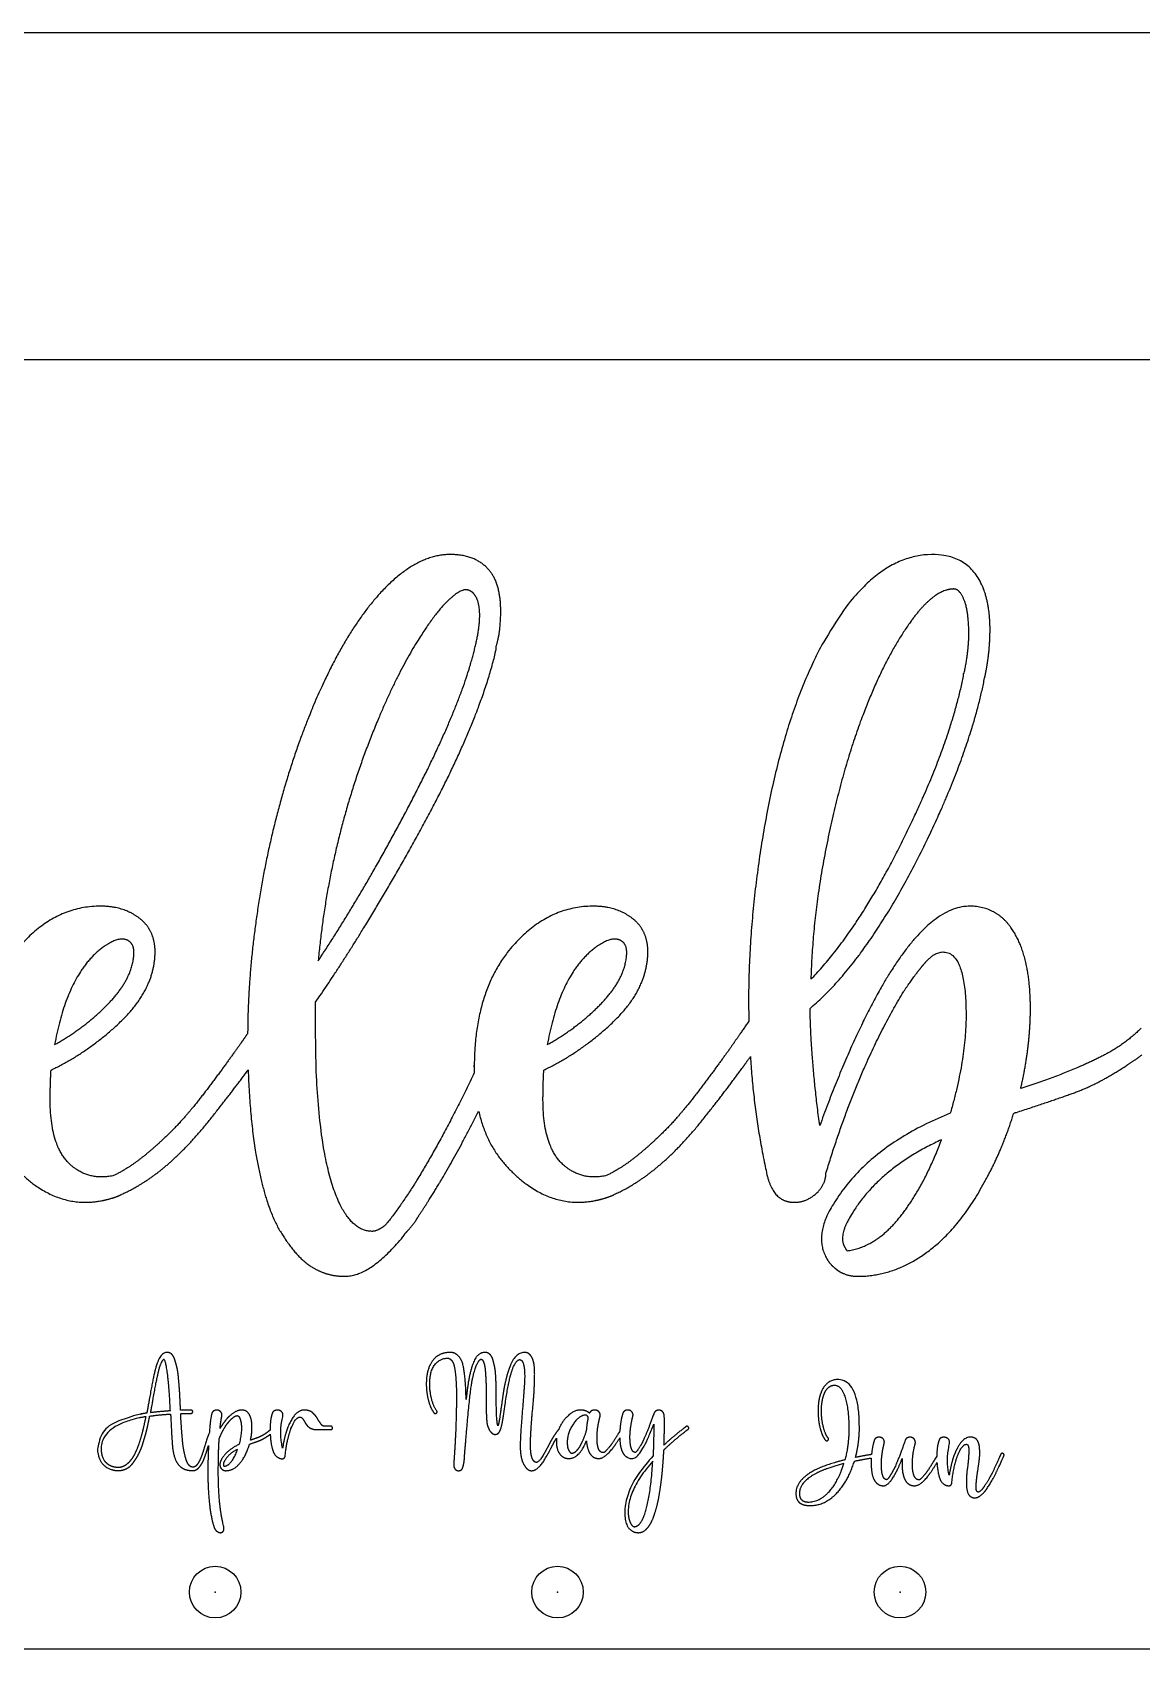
# Model space of a CAD drawing. Header units: millimetres. Extents: x 0 to 490, y 0 to 300.
# Drawn here: x 154.6 to 262, y 140.7 to 300 of the extents above; entities that cross this region are included whole.
import ezdxf

# ---------------------------------------------------------------- set-up
doc = ezdxf.new("R2010")
doc.units = ezdxf.units.MM
for name, color, linetype, true_color in [('CUT', 1, 'Continuous', 0xff0000), ('Default', 18, 'Continuous', 0x000000), ('ENGRAVE', 172, 'Continuous', 0x0000bf)]:
    doc.layers.add(name, color=color, linetype=linetype, true_color=true_color)

msp = doc.modelspace()

# ---------------------------------------------------------------- linework, layer by layer
at = {"layer": 'CUT'}
for p, q in [((437.83, 268.3), (72.68, 268.3)), ((72.68, 143.3), (437.83, 143.3))]:
    msp.add_line(p, q, dxfattribs=at)
for centre in [(172.27, 148.8), (205.46, 148.8), (238.66, 148.8)]:
    msp.add_circle(centre, 2.5, dxfattribs=at)
for p in [(172.27, 148.8), (205.46, 148.8), (238.66, 148.8)]:
    msp.add_point(p, dxfattribs=at)
at = {"layer": 'Default'}
msp.add_lwpolyline([(0, 0), (490, 0), (490, 300), (0, 300)], close=True, dxfattribs=at)
at = {"layer": 'ENGRAVE'}
for points in [[(166.62, 170.91), (166.62, 170.9), (166.61, 170.88)], [(199.79, 165.33), (199.78, 165.32), (199.78, 165.27)], [(210.49, 162.87), (210.48, 162.87), (210.46, 162.84)], [(210.71, 162.62), (210.71, 162.63), (210.74, 162.64)], [(239.17, 163.53), (239.17, 163.51), (239.13, 163.43)], [(246.86, 159.1), (246.85, 159.09), (246.85, 159.07)]]:
    msp.add_lwpolyline(points, dxfattribs=at)
for points, knots in [([(199.35, 247.1), (198.15, 249.41), (195.07, 249.41), (191.57, 249.41), (188.02, 245.39), (184.48, 241.37), (181.49, 234.02), (179.61, 229.41), (178.24, 224.11), (176.87, 218.81), (176.15, 213.3), (175.44, 207.96), (175.42, 202.98)], [28.850876, 28.850876, 28.850876, 29.850876, 29.850876, 30.850876, 30.850876, 31.850876, 31.850876, 32.850876, 32.850876, 33.850876, 33.850876, 34.820089, 34.820089, 34.820089]), ([(246.86, 237.44), (247.29, 239.32), (247.37, 241.37), (247.46, 243.59), (247.03, 245.22), (245.92, 249.41), (241.82, 249.41), (237.54, 249.41), (233.87, 244.88), (227.55, 236.93), (225.07, 220.27), (223.83, 211.91), (224, 204.16)], [-4.210127, -4.210127, -4.210127, -3.210127, -3.210127, -2.210127, -2.210127, -1.210127, -1.210127, -0.210127, -0.210127, 0.789873, 0.789873, 1.291129, 1.291129, 1.291129]), ([(197.81, 242.14), (198.15, 244.62), (197.38, 245.56), (197.04, 245.99), (196.53, 245.99), (195.93, 245.99), (194.69, 244.79), (193.45, 243.59), (191.61, 240.56), (189.78, 237.53), (188.07, 233.43)], [3, 3, 3, 4, 4, 5, 5, 6, 6, 7, 7, 8, 8, 8]), ([(243.87, 246.07), (241.9, 246.07), (239.51, 242.65), (237.12, 239.24), (235.11, 233.98), (233.1, 228.73), (231.65, 221.76), (230.2, 214.8), (230.02, 208.22)], [15, 15, 15, 16, 16, 17, 17, 18, 18, 19, 19, 19]), ([(182.26, 210.01), (187.55, 218.04), (192.25, 227.36), (196.95, 236.67), (197.81, 242.14)], [1, 1, 1, 2, 2, 3, 3, 3]), ([(182, 206), (186.96, 213.17), (192.34, 223), (197.72, 232.83), (199.43, 239.83)], [20.850876, 20.850876, 20.850876, 21.850876, 21.850876, 22.850876, 22.850876, 22.850876]), ([(229.94, 205.4), (235.92, 210.44), (241.65, 222.49), (245.58, 230.86), (246.86, 237.44)], [-6.210127, -6.210127, -6.210127, -5.210127, -5.210127, -4.210127, -4.210127, -4.210127]), ([(230.02, 208.22), (235.07, 213.43), (239.77, 223.43), (243.53, 231.29), (244.81, 237.61)], [19, 19, 19, 20, 20, 21, 21, 21]), ([(244.81, 237.61), (244.81, 237.7), (244.81, 237.78), (244.81, 237.87), (244.85, 237.91), (244.87, 237.93), (244.89, 237.95)], [21, 21, 21, 22, 22, 23, 23, 24, 24, 24]), ([(166.45, 210.87), (166.45, 213.09), (164.74, 214.28), (163.29, 215.31), (161.15, 215.31), (156.54, 215.31), (153.07, 211.12), (149.76, 207.11), (149.62, 200.21)], [45.222685, 45.222685, 45.222685, 46.222685, 46.222685, 47.222685, 47.222685, 48.222685, 48.222685, 49.180142, 49.180142, 49.180142]), ([(214.22, 210.87), (214.22, 213.09), (212.51, 214.28), (211.05, 215.31), (208.92, 215.31), (204.3, 215.31), (200.84, 211.12), (197.38, 206.94), (197.38, 199.59), (197.38, 199.36), (197.39, 199.14)], [12.028212, 12.028212, 12.028212, 13.028212, 13.028212, 14.028212, 14.028212, 15.028212, 15.028212, 16.028212, 16.028212, 16.064884, 16.064884, 16.064884]), ([(250.36, 197.62), (251.3, 201.72), (251.3, 205.4), (251.3, 209.67), (250.02, 212.23), (248.48, 215.31), (245.41, 215.31), (241.56, 215.31), (237.29, 208.22), (234.04, 202.75), (230.88, 194.03)], [-12.210127, -12.210127, -12.210127, -11.210127, -11.210127, -10.210127, -10.210127, -9.210127, -9.210127, -8.210127, -8.210127, -7.210127, -7.210127, -7.210127]), ([(164.4, 210.78), (164.4, 211.81), (163.63, 212.06), (162.86, 212.32), (161.58, 211.46)], [8, 8, 8, 9, 9, 10, 10, 10]), ([(212.17, 210.78), (212.17, 211.81), (211.4, 212.06), (210.63, 212.32), (209.35, 211.46)], [8, 8, 8, 9, 9, 10, 10, 10]), ([(156.36, 199.42), (160.12, 201.21), (163.24, 204.24), (166.36, 207.28), (166.45, 210.78)], [42.222685, 42.222685, 42.222685, 43.222685, 43.222685, 44.222685, 44.222685, 44.222685]), ([(156.71, 201.89), (159.78, 203.6), (162.05, 206), (164.31, 208.39), (164.4, 210.78)], [6, 6, 6, 7, 7, 8, 8, 8]), ([(204.13, 199.42), (207.89, 201.21), (211.01, 204.24), (214.13, 207.28), (214.22, 210.78)], [9.028212, 9.028212, 9.028212, 10.028212, 10.028212, 11.028212, 11.028212, 11.028212]), ([(204.47, 201.89), (207.55, 203.6), (209.82, 206), (212.08, 208.39), (212.17, 210.78)], [6, 6, 6, 7, 7, 8, 8, 8]), ([(239, 207.02), (240.45, 209.16), (241.26, 210.01), (242.07, 210.87), (242.84, 210.87), (245.06, 210.87), (245.06, 204.71), (245.06, 200.53), (243.53, 195.23)], [106.132514, 106.132514, 106.132514, 107.132514, 107.132514, 108.132514, 108.132514, 109.132514, 109.132514, 110.132514, 110.132514, 110.132514]), ([(184.48, 186.17), (182, 191.04), (182, 203.52), (182, 204.8), (182, 206)], [18.850876, 18.850876, 18.850876, 19.850876, 19.850876, 20.850876, 20.850876, 20.850876]), ([(224, 204.16), (223.04, 202.75), (222.38, 201.81), (221.48, 200.53), (219.73, 198.18), (217.98, 195.83), (216.61, 194.33), (215.24, 192.84), (213.45, 191.34), (211.65, 189.84), (210.11, 189.16)], [1.291129, 1.291129, 1.291129, 2.028212, 2.028212, 3.028212, 3.028212, 4.028212, 4.028212, 5.028212, 5.028212, 6.028212, 6.028212, 6.028212]), ([(175.42, 202.98), (174.97, 202.32), (174.61, 201.81), (173.71, 200.53), (171.96, 198.18), (170.21, 195.83), (168.84, 194.33), (167.47, 192.84), (165.68, 191.34), (163.88, 189.84), (162.35, 189.16)], [34.820089, 34.820089, 34.820089, 35.222685, 35.222685, 36.222685, 36.222685, 37.222685, 37.222685, 38.222685, 38.222685, 39.222685, 39.222685, 39.222685]), ([(262.03, 203.48), (260.46, 201.92), (258.44, 200.87), (255.32, 199.24), (250.36, 197.62)], [-13.85851, -13.85851, -13.85851, -13.210127, -13.210127, -12.210127, -12.210127, -12.210127]), ([(210.97, 187.37), (213.11, 188.31), (215.28, 190.14), (217.46, 191.98), (219.69, 194.8), (221.91, 197.62), (223.19, 199.37), (223.63, 199.97), (224.15, 200.72)], [97.402221, 97.402221, 97.402221, 98.402221, 98.402221, 99.402221, 99.402221, 100.402221, 100.402221, 100.745926, 100.745926, 100.745926]), ([(224.15, 200.72), (224.53, 194.85), (225.75, 189.33), (226.35, 186.6), (228.4, 186.6)], [100.745926, 100.745926, 100.745926, 101.132514, 101.132514, 102.132514, 102.132514, 102.132514]), ([(249.94, 195.31), (253.87, 196.6), (255.92, 197.36), (257.97, 198.13), (260.79, 199.97), (261.48, 200.42), (262.1, 200.89)], [119.132514, 119.132514, 119.132514, 120.132514, 120.132514, 121.132514, 121.132514, 121.376379, 121.376379, 121.376379]), ([(162.35, 189.16), (160.12, 188.73), (158.5, 190.02), (156.28, 191.72), (156.28, 196.51), (156.28, 198.05), (156.36, 199.42)], [39.222685, 39.222685, 39.222685, 40.222685, 40.222685, 41.222685, 41.222685, 42.222685, 42.222685, 42.222685]), ([(163.2, 187.37), (165.34, 188.31), (167.52, 190.14), (169.69, 191.98), (171.92, 194.8), (174.14, 197.62), (175.42, 199.37), (175.45, 199.41), (175.47, 199.44)], [81.504434, 81.504434, 81.504434, 82.504434, 82.504434, 83.504434, 83.504434, 84.504434, 84.504434, 84.524221, 84.524221, 84.524221]), ([(175.47, 199.44), (175.63, 194.65), (176.27, 191), (177.13, 186.17), (178.58, 183.78), (180.03, 181.38), (181.53, 180.4), (183.03, 179.42), (184.82, 179.42), (187.38, 179.42), (190.63, 183.44)], [84.524221, 84.524221, 84.524221, 85.279937, 85.279937, 86.279937, 86.279937, 87.279937, 87.279937, 88.279937, 88.279937, 89.279937, 89.279937, 89.279937]), ([(210.11, 189.16), (207.89, 188.73), (206.27, 190.02), (204.05, 191.72), (204.05, 196.51), (204.05, 198.05), (204.13, 199.42)], [6.028212, 6.028212, 6.028212, 7.028212, 7.028212, 8.028212, 8.028212, 9.028212, 9.028212, 9.028212]), ([(149.87, 196.32), (150.52, 192.46), (152.82, 190.02), (156.02, 186.6), (159.7, 186.6), (161.24, 186.6), (162.86, 187.2)], [77.787845, 77.787845, 77.787845, 78.504434, 78.504434, 79.504434, 79.504434, 80.504434, 80.504434, 80.504434]), ([(191.91, 185.14), (192.94, 186.68), (194.13, 188.65), (195.89, 191.62), (197.81, 195.43)], [92.279937, 92.279937, 92.279937, 93.279937, 93.279937, 93.769777, 93.769777, 93.769777]), ([(197.81, 195.43), (198.56, 192.18), (200.59, 190.02), (203.79, 186.6), (207.47, 186.6), (209, 186.6), (210.63, 187.2)], [93.769777, 93.769777, 93.769777, 94.402221, 94.402221, 95.402221, 95.402221, 96.402221, 96.402221, 96.402221]), ([(243.53, 195.23), (235.24, 191.9), (231.9, 185.91), (230.37, 183.18), (231.56, 181.13), (231.9, 180.53), (232.5, 180.1)], [110.132514, 110.132514, 110.132514, 111.132514, 111.132514, 112.132514, 112.132514, 113.132514, 113.132514, 113.132514]), ([(242.67, 192.66), (236.35, 189.76), (233.7, 184.97), (232.67, 183.18), (233.36, 182.15)], [7, 7, 7, 8, 8, 9, 9, 9]), ([(233.53, 181.9), (236.35, 182.24), (238.7, 185.23), (241.05, 188.22), (242.67, 192.66)], [5, 5, 5, 6, 6, 7, 7, 7]), ([(232.59, 180.02), (233.44, 179.42), (234.55, 179.42), (238.14, 179.42), (241.35, 181.81), (244.55, 184.2), (246.94, 188.73)], [114.132514, 114.132514, 114.132514, 115.132514, 115.132514, 116.132514, 116.132514, 117.132514, 117.132514, 117.132514]), ([(188.84, 184.46), (188.07, 183.78), (187.47, 183.78), (185.76, 183.78), (184.48, 186.17)], [16.850876, 16.850876, 16.850876, 17.850876, 17.850876, 18.850876, 18.850876, 18.850876]), ([(168.91, 166.61), (168.86, 167.57), (168.84, 168.05), (168.81, 168.53), (168.74, 169.29), (168.68, 170.05), (168.6, 170.44), (168.51, 170.84), (168.38, 171.26), (168.25, 171.69), (168.05, 171.87), (167.86, 172.04), (167.6, 172.04), (167.02, 172.04), (166.62, 170.91)], [-48.351991, -48.351991, -48.351991, -47.351991, -47.351991, -46.351991, -46.351991, -45.351991, -45.351991, -44.351991, -44.351991, -43.351991, -43.351991, -42.351991, -42.351991, -41.351991, -41.351991, -41.351991]), ([(196.6, 167.48), (196.56, 169.62), (196.32, 170.74), (196.19, 171.34), (195.85, 171.69), (195.52, 172.04), (195.07, 172.04), (193.7, 172.04), (193.1, 170.82), (192.76, 170.12), (192.74, 169.17), (192.72, 168.22), (192.93, 167.41), (193.15, 166.61), (193.49, 166.17), (193.59, 166.05), (193.72, 166.15), (193.85, 166.26), (193.75, 166.38), (193.35, 166.9), (193.16, 167.96), (192.97, 169.02), (193.18, 170.04)], [18.93206, 18.93206, 18.93206, 19.93206, 19.93206, 20.93206, 20.93206, 21.93206, 21.93206, 22.93206, 22.93206, 23.93206, 23.93206, 24.93206, 24.93206, 25.93206, 25.93206, 26.93206, 26.93206, 27.93206, 27.93206, 28.93206, 28.93206, 29.93206, 29.93206, 29.93206]), ([(199.68, 164.93), (199.54, 165.22), (199.52, 167.35), (199.52, 168.12), (199.52, 168.52), (199.51, 168.92), (199.48, 169.58), (199.45, 170.23), (199.38, 170.58), (199.31, 170.93), (199.2, 171.32), (199.08, 171.71), (198.88, 171.87), (198.68, 172.04), (198.43, 172.04), (197.8, 172.04), (197.42, 171.31), (197.05, 170.57), (196.81, 169.14)], [7.93206, 7.93206, 7.93206, 8.93206, 8.93206, 9.93206, 9.93206, 10.93206, 10.93206, 11.93206, 11.93206, 12.93206, 12.93206, 13.93206, 13.93206, 14.93206, 14.93206, 15.93206, 15.93206, 16.93206, 16.93206, 16.93206]), ([(202.8, 171.8), (202.59, 172.04), (202.27, 172.04), (201.44, 172.04), (200.9, 170.84)], [-4.06794, -4.06794, -4.06794, -3.06794, -3.06794, -2.06794, -2.06794, -2.06794]), ([(166.61, 170.88), (166.33, 170.07), (165.91, 167.62), (165.74, 166.66), (165.64, 166.16)], [-38.351991, -38.351991, -38.351991, -37.351991, -37.351991, -36.351991, -36.351991, -36.351991]), ([(166.92, 170.77), (166.65, 169.97), (166.23, 167.56), (166.08, 166.65), (165.99, 166.22)], [7, 7, 7, 8, 8, 9, 9, 9]), ([(167.93, 166.4), (167.84, 168.11), (167.74, 169.16), (167.55, 171.16), (167.31, 171.37)], [10, 10, 10, 11, 11, 12, 12, 12]), ([(193.18, 170.05), (193.38, 170.72), (193.8, 171.1), (194.23, 171.48), (194.78, 171.48), (194.87, 171.48), (194.96, 171.45), (195.04, 171.41), (195.12, 171.34), (195.2, 171.27), (195.26, 171.17), (195.32, 171.07), (195.37, 170.95), (195.42, 170.82), (195.45, 170.67)], [30.93206, 30.93206, 30.93206, 31.93206, 31.93206, 32.93206, 32.93206, 33.93206, 33.93206, 34.93206, 34.93206, 35.93206, 35.93206, 36.93206, 36.93206, 37.93206, 37.93206, 37.93206]), ([(195.45, 170.67), (195.69, 169.51), (195.66, 167.31), (195.63, 165.12), (195.54, 163.5), (195.45, 161.87), (195.41, 161.48)], [37.93206, 37.93206, 37.93206, 38.93206, 38.93206, 39.93206, 39.93206, 40.93206, 40.93206, 40.93206]), ([(196.49, 162.56), (196.56, 163.37), (196.68, 164.8), (196.95, 167.98), (197.17, 169.21), (197.26, 169.69), (197.36, 170.07), (197.47, 170.46), (197.56, 170.7), (197.66, 170.93), (197.76, 171.1), (197.86, 171.26), (197.93, 171.32), (198, 171.38), (198.04, 171.38), (198.1, 171.38), (198.15, 171.33), (198.29, 171.19), (198.38, 170.8), (198.46, 170.42), (198.49, 169.77), (198.53, 169.11), (198.54, 168.67), (198.54, 168.23), (198.54, 167.48), (198.54, 165.85), (198.6, 165.36), (198.66, 164.8), (198.9, 164.44), (199.15, 164.09), (199.4, 164.09), (199.68, 164.09), (199.83, 164.34), (199.99, 164.59), (200.11, 165.25)], [50.93206, 50.93206, 50.93206, 51.93206, 51.93206, 52.93206, 52.93206, 53.93206, 53.93206, 54.93206, 54.93206, 55.93206, 55.93206, 56.93206, 56.93206, 57.93206, 57.93206, 58.93206, 58.93206, 59.93206, 59.93206, 60.93206, 60.93206, 61.93206, 61.93206, 62.93206, 62.93206, 63.93206, 63.93206, 64.93206, 64.93206, 65.93206, 65.93206, 66.93206, 66.93206, 67.93206, 67.93206, 67.93206]), ([(200.9, 170.81), (200.67, 170.3), (200.48, 169.51), (200.29, 168.72), (200.21, 168.19), (200.13, 167.66), (200, 166.73), (199.86, 165.71), (199.79, 165.33)], [-1.06794, -1.06794, -1.06794, -0.06794, -0.06794, 0.93206, 0.93206, 1.93206, 1.93206, 2.93206, 2.93206, 2.93206]), ([(200.11, 165.26), (200.18, 165.63), (200.34, 166.69), (200.73, 169.6), (201.19, 170.67)], [68.93206, 68.93206, 68.93206, 69.93206, 69.93206, 70.93206, 70.93206, 70.93206]), ([(201.19, 170.68), (201.54, 171.34), (201.78, 171.34), (201.89, 171.34), (201.98, 171.26)], [71.93206, 71.93206, 71.93206, 72.93206, 72.93206, 73.93206, 73.93206, 73.93206]), ([(203.17, 161.5), (202.98, 161.69), (202.9, 162.16), (202.82, 162.63), (202.84, 163.44), (202.87, 164.25), (202.91, 164.81), (202.94, 165.37), (203.04, 166.43), (203.15, 167.62), (203.19, 168.22), (203.22, 168.83), (203.24, 169.7), (203.26, 170.56), (203.15, 171.05), (203.04, 171.55), (202.8, 171.8)], [-12.06794, -12.06794, -12.06794, -11.06794, -11.06794, -10.06794, -10.06794, -9.06794, -9.06794, -8.06794, -8.06794, -7.06794, -7.06794, -6.06794, -6.06794, -5.06794, -5.06794, -4.06794, -4.06794, -4.06794]), ([(202.26, 169.2), (202.24, 168.74), (202.1, 167.04), (201.84, 163.88), (201.84, 162.97), (201.84, 161.85), (202.17, 161.21), (202.51, 160.57), (202.94, 160.57), (203.61, 160.57), (204.37, 161.92)], [74.93206, 74.93206, 74.93206, 75.93206, 75.93206, 76.93206, 76.93206, 77.93206, 77.93206, 78.93206, 78.93206, 79.93206, 79.93206, 79.93206]), ([(234.34, 161.86), (234.72, 163.25), (234.72, 164.7), (234.72, 169.41), (232.63, 169.41), (231.61, 169.41), (231.09, 168.37), (231.05, 168.29), (231.02, 168.2)], [-18.032003, -18.032003, -18.032003, -17.032003, -17.032003, -16.032003, -16.032003, -15.032003, -15.032003, -14.032003, -14.032003, -14.032003]), ([(231.33, 168.09), (231.69, 168.86), (232.32, 168.86), (232.95, 168.86), (233.33, 167.7), (233.7, 166.54), (233.7, 164.58), (233.7, 163.06), (233.32, 161.62)], [-2.032003, -2.032003, -2.032003, -1.032003, -1.032003, -0.032003, -0.032003, 0.967997, 0.967997, 1.967997, 1.967997, 1.967997]), ([(231.68, 163.75), (231.32, 164.23), (231.14, 165.22), (230.97, 166.22), (231.09, 167.14), (231.16, 167.67), (231.33, 168.06)], [-6.032003, -6.032003, -6.032003, -5.032003, -5.032003, -4.032003, -4.032003, -3.032003, -3.032003, -3.032003]), ([(165.64, 166.16), (165.19, 166.09), (164.76, 165.99), (160.88, 165.12), (160.88, 162.69), (160.88, 162.13), (161.06, 161.71), (161.24, 161.29), (161.54, 161.05), (161.83, 160.81), (162.18, 160.7), (162.52, 160.58), (162.88, 160.58), (163.3, 160.58), (163.67, 160.77), (164.05, 160.96), (164.33, 161.35), (164.62, 161.73), (164.86, 162.2), (165.1, 162.66), (165.29, 163.29), (165.49, 163.92), (165.64, 164.51), (165.78, 165.11), (165.92, 165.86)], [-36.351991, -36.351991, -36.351991, -35.351991, -35.351991, -34.351991, -34.351991, -33.351991, -33.351991, -32.351991, -32.351991, -31.351991, -31.351991, -30.351991, -30.351991, -29.351991, -29.351991, -28.351991, -28.351991, -27.351991, -27.351991, -26.351991, -26.351991, -25.351991, -25.351991, -24.351991, -24.351991, -24.351991]), ([(165.57, 165.81), (165.18, 165.75), (164.83, 165.67), (161.22, 164.86), (161.22, 162.69), (161.22, 161.78), (161.71, 161.34), (162.2, 160.91), (162.88, 160.91)], [5, 5, 5, 6, 6, 7, 7, 8, 8, 9, 9, 9]), ([(162.88, 160.91), (163.3, 160.91), (163.68, 161.19), (164.06, 161.47), (164.33, 161.91), (164.59, 162.35), (164.84, 163.02), (165.08, 163.69), (165.24, 164.34), (165.4, 164.98), (165.57, 165.81)], [0, 0, 0, 1, 1, 2, 2, 3, 3, 4, 4, 5, 5, 5]), ([(167.95, 166.06), (167.95, 166), (168, 165.14), (168.08, 163.3), (168.14, 162.87)], [-23.351991, -23.351991, -23.351991, -22.351991, -22.351991, -21.351991, -21.351991, -21.351991]), ([(168.93, 166.1), (169.34, 166.12), (169.93, 166.12), (170, 166.12), (170.05, 166.17), (170.1, 166.22), (170.1, 166.29), (170.1, 166.36), (170.05, 166.4), (170, 166.45), (169.93, 166.45), (169.33, 166.45), (168.92, 166.44)], [-55.351991, -55.351991, -55.351991, -54.351991, -54.351991, -53.351991, -53.351991, -52.351991, -52.351991, -51.351991, -51.351991, -50.351991, -50.351991, -49.351991, -49.351991, -49.351991]), ([(171.71, 164.29), (171.52, 163.8), (171.27, 163.01), (171.17, 162.67), (171.12, 162.49), (171.06, 162.31), (170.96, 162.02), (170.85, 161.73), (170.77, 161.57), (170.68, 161.41), (170.58, 161.24), (170.47, 161.08), (170.36, 161), (170.24, 160.92), (170.11, 160.92), (169.89, 160.92), (169.72, 161.12), (169.55, 161.33), (169.43, 161.73), (169.31, 162.14), (169.23, 162.59), (169.14, 163.04), (169.09, 163.69), (169.03, 164.35), (169, 164.86), (168.96, 165.37), (168.93, 166.1)], [-67.953416, -67.953416, -67.953416, -67.351991, -67.351991, -66.351991, -66.351991, -65.351991, -65.351991, -64.351991, -64.351991, -63.351991, -63.351991, -62.351991, -62.351991, -61.351991, -61.351991, -60.351991, -60.351991, -59.351991, -59.351991, -58.351991, -58.351991, -57.351991, -57.351991, -56.351991, -56.351991, -55.351991, -55.351991, -55.351991]), ([(171.96, 166.15), (171.83, 165.78), (171.72, 164.42), (171.72, 164.35), (171.71, 164.29)], [75.821877, 75.821877, 75.821877, 76.821877, 76.821877, 76.868461, 76.868461, 76.868461]), ([(172.91, 165.79), (172.97, 166.05), (172.86, 166.21), (172.76, 166.37), (172.58, 166.43), (172.39, 166.48), (172.2, 166.4), (172.02, 166.33), (171.96, 166.15)], [71.821877, 71.821877, 71.821877, 72.821877, 72.821877, 73.821877, 73.821877, 74.821877, 74.821877, 75.821877, 75.821877, 75.821877]), ([(172.66, 163.65), (172.87, 164.24), (173.21, 164.79), (173.56, 165.33), (173.95, 165.68)], [-2.790831, -2.790831, -2.790831, -1.790831, -1.790831, -0.790831, -0.790831, -0.790831]), ([(175.63, 165.92), (175.38, 166.45), (174.86, 166.45), (174.28, 166.45), (173.68, 165.88)], [66.821877, 66.821877, 66.821877, 67.821877, 67.821877, 68.821877, 68.821877, 68.821877]), ([(173.95, 165.68), (174.24, 165.91), (174.41, 165.91), (174.54, 165.91), (174.63, 165.72), (174.72, 165.54), (174.77, 165.28), (174.82, 165.01), (174.82, 164.72), (174.82, 163.99), (174.58, 163.11)], [-0.790831, -0.790831, -0.790831, 0.209169, 0.209169, 1.209169, 1.209169, 2.209169, 2.209169, 3.209169, 3.209169, 4.209169, 4.209169, 4.209169]), ([(175.7, 163.53), (175.84, 164.18), (175.84, 164.79), (175.84, 165.5), (175.63, 165.92)], [64.821877, 64.821877, 64.821877, 65.821877, 65.821877, 66.821877, 66.821877, 66.821877]), ([(178.47, 166.43), (178.28, 166.48), (178.07, 166.4), (177.87, 166.33), (177.81, 166.15)], [59.411207, 59.411207, 59.411207, 60.411207, 60.411207, 61.411207, 61.411207, 61.411207]), ([(178.81, 162.77), (178.44, 164.23), (178.82, 165.79), (178.86, 165.96), (178.82, 166.1), (178.78, 166.23), (178.69, 166.31), (178.6, 166.38), (178.47, 166.43)], [55.411207, 55.411207, 55.411207, 56.411207, 56.411207, 57.411207, 57.411207, 58.411207, 58.411207, 59.411207, 59.411207, 59.411207]), ([(182.3, 165.43), (182.17, 165.67), (182.08, 165.79), (181.99, 165.92), (181.81, 166.1), (181.64, 166.29), (181.41, 166.37), (181.17, 166.45), (180.88, 166.45), (180.46, 166.45), (180.05, 166.03), (179.65, 165.61), (179.33, 164.8)], [45.411207, 45.411207, 45.411207, 46.411207, 46.411207, 47.411207, 47.411207, 48.411207, 48.411207, 49.411207, 49.411207, 50.411207, 50.411207, 51.411207, 51.411207, 51.411207]), ([(179.62, 164.66), (180.08, 165.77), (180.47, 165.77), (180.61, 165.77), (180.7, 165.68), (180.78, 165.6), (180.91, 165.37), (180.99, 165.22), (181.04, 165.14), (181.09, 165.07), (181.21, 164.93), (181.33, 164.8), (181.45, 164.73), (181.57, 164.66), (181.76, 164.6), (181.96, 164.55), (182.18, 164.55)], [24.411207, 24.411207, 24.411207, 25.411207, 25.411207, 26.411207, 26.411207, 27.411207, 27.411207, 28.411207, 28.411207, 29.411207, 29.411207, 30.411207, 30.411207, 31.411207, 31.411207, 32.411207, 32.411207, 32.411207]), ([(208.5, 166.19), (208.21, 166.45), (207.66, 166.45), (206.88, 166.45), (206.11, 165.5), (205.76, 165.05), (205.57, 164.57)], [149.79244, 149.79244, 149.79244, 150.79244, 150.79244, 151.79244, 151.79244, 152.260721, 152.260721, 152.260721]), ([(208, 165.95), (207.45, 165.79), (206.93, 165.02), (206.4, 164.24), (206.4, 163.3), (206.4, 162.81), (206.55, 162.54), (206.7, 162.27), (206.85, 162.27), (207.06, 162.27), (207.3, 162.5), (207.54, 162.73), (207.7, 163.05)], [21, 21, 21, 22, 22, 23, 23, 24, 24, 25, 25, 26, 26, 27, 27, 27]), ([(209.23, 166.43), (209.1, 166.45), (208.97, 166.44), (208.84, 166.43), (208.72, 166.35), (208.6, 166.27), (208.57, 166.15)], [144.79244, 144.79244, 144.79244, 145.79244, 145.79244, 146.79244, 146.79244, 147.79244, 147.79244, 147.79244]), ([(209.57, 165.79), (209.64, 166.03), (209.53, 166.2), (209.43, 166.37), (209.23, 166.43)], [142.79244, 142.79244, 142.79244, 143.79244, 143.79244, 144.79244, 144.79244, 144.79244]), ([(209.55, 162.49), (209.34, 162.76), (209.3, 163.37), (209.26, 163.99), (209.34, 164.62), (209.43, 165.25), (209.57, 165.79)], [139.79244, 139.79244, 139.79244, 140.79244, 140.79244, 141.79244, 141.79244, 142.79244, 142.79244, 142.79244]), ([(211.79, 166.15), (211.65, 165.71), (211.55, 165), (211.52, 164.72), (211.5, 164.42)], [133.492346, 133.492346, 133.492346, 134.492346, 134.492346, 134.881796, 134.881796, 134.881796]), ([(212.44, 166.43), (212.24, 166.48), (212.05, 166.41), (211.86, 166.34), (211.79, 166.15)], [131.492346, 131.492346, 131.492346, 132.492346, 132.492346, 133.492346, 133.492346, 133.492346]), ([(212.75, 165.79), (212.82, 166.03), (212.72, 166.2), (212.62, 166.37), (212.44, 166.43)], [129.492346, 129.492346, 129.492346, 130.492346, 130.492346, 131.492346, 131.492346, 131.492346]), ([(212.73, 162.49), (212.55, 162.73), (212.5, 163.34), (212.45, 163.95), (212.53, 164.6), (212.61, 165.26), (212.75, 165.79)], [126.492346, 126.492346, 126.492346, 127.492346, 127.492346, 128.492346, 128.492346, 129.492346, 129.492346, 129.492346]), ([(214.78, 166.06), (214.23, 164.49), (213.82, 163.61), (213.66, 163.25), (213.5, 162.98)], [121.492346, 121.492346, 121.492346, 122.492346, 122.492346, 123.492346, 123.492346, 123.492346]), ([(215.81, 165.82), (215.8, 166.16), (215.6, 166.33), (215.43, 166.47), (215.21, 166.44)], [116.492346, 116.492346, 116.492346, 117.492346, 117.492346, 118.492346, 118.492346, 118.492346]), ([(230.76, 167.17), (230.69, 166.47), (230.74, 165.79), (230.78, 165.11), (230.97, 164.5), (231.15, 163.89), (231.41, 163.54)], [-11.032003, -11.032003, -11.032003, -10.032003, -10.032003, -9.032003, -9.032003, -8.032003, -8.032003, -8.032003]), ([(177.6, 164.52), (177.43, 164.36), (177.23, 164.22), (176.85, 163.96), (176.54, 163.83), (176.23, 163.71), (175.7, 163.53)], [62.280992, 62.280992, 62.280992, 62.821877, 62.821877, 63.821877, 63.821877, 64.821877, 64.821877, 64.821877]), ([(175.71, 163.18), (176.31, 163.39), (176.64, 163.52), (176.96, 163.65), (177.4, 163.95), (177.51, 164.02), (177.61, 164.1)], [14.209169, 14.209169, 14.209169, 15.209169, 15.209169, 16.209169, 16.209169, 16.455215, 16.455215, 16.455215]), ([(182.2, 164.55), (182.28, 164.55), (182.39, 164.55), (182.49, 164.55), (182.64, 164.55), (182.79, 164.55), (182.87, 164.55)], [33.411207, 33.411207, 33.411207, 34.411207, 34.411207, 35.411207, 35.411207, 36.411207, 36.411207, 36.411207]), ([(182.87, 164.88), (182.72, 164.88), (182.6, 165.01), (182.48, 165.14), (182.3, 165.43)], [43.411207, 43.411207, 43.411207, 44.411207, 44.411207, 45.411207, 45.411207, 45.411207]), ([(182.87, 164.55), (182.93, 164.55), (182.98, 164.55), (183.23, 164.55), (183.49, 164.55)], [36.411207, 36.411207, 36.411207, 37.411207, 37.411207, 38.411207, 38.411207, 38.411207]), ([(183.49, 164.55), (183.56, 164.55), (183.6, 164.6), (183.65, 164.65), (183.65, 164.72), (183.65, 164.79), (183.6, 164.84), (183.56, 164.88), (183.49, 164.88)], [38.411207, 38.411207, 38.411207, 39.411207, 39.411207, 40.411207, 40.411207, 41.411207, 41.411207, 42.411207, 42.411207, 42.411207]), ([(205.57, 164.57), (205.45, 164.43), (205.32, 164.25), (205.06, 163.88), (204.9, 163.61), (204.75, 163.34), (204.5, 162.84)], [-17.531718, -17.531718, -17.531718, -17.06794, -17.06794, -16.06794, -16.06794, -15.06794, -15.06794, -15.06794]), ([(208.25, 164.39), (208.25, 164.41), (208.26, 164.44), (208.26, 164.46), (208.28, 164.48)], [15, 15, 15, 16, 16, 17, 17, 17]), ([(211.5, 163.76), (211.5, 163.6), (211.51, 163.43), (211.57, 162.59), (211.88, 162.17), (212.19, 161.75), (212.69, 161.75), (213.53, 161.75), (214.78, 165.07)], [95.295833, 95.295833, 95.295833, 95.492346, 95.492346, 96.492346, 96.492346, 97.492346, 97.492346, 98.492346, 98.492346, 98.492346]), ([(215.77, 162.59), (216.72, 163.51), (217.94, 164.45), (218.07, 164.55), (218.11, 164.58)], [109.492346, 109.492346, 109.492346, 110.492346, 110.492346, 111.492346, 111.492346, 111.492346]), ([(218.11, 164.58), (218.25, 164.69), (218.14, 164.81), (218.04, 164.94), (217.9, 164.84)], [111.492346, 111.492346, 111.492346, 112.492346, 112.492346, 113.492346, 113.492346, 113.492346]), ([(168.14, 162.87), (168.26, 161.68), (168.73, 161.13), (169.2, 160.58), (170.08, 160.58)], [-21.351991, -21.351991, -21.351991, -20.351991, -20.351991, -19.351991, -19.351991, -19.351991]), ([(170.11, 160.58), (170.29, 160.58), (170.45, 160.67), (170.61, 160.75), (170.75, 160.93), (170.89, 161.12), (171, 161.29), (171.1, 161.47), (171.22, 161.79), (171.34, 162.11), (171.41, 162.31), (171.47, 162.52), (171.59, 162.91), (171.61, 162.97), (171.63, 163.02)], [-18.351991, -18.351991, -18.351991, -17.351991, -17.351991, -16.351991, -16.351991, -15.351991, -15.351991, -14.351991, -14.351991, -13.351991, -13.351991, -12.351991, -12.351991, -12.308058, -12.308058, -12.308058]), ([(171.63, 163.02), (171.59, 162.23), (171.57, 161.36), (171.52, 159.66), (171.67, 157.87), (171.82, 156.09), (172.17, 155.08)], [-12.308058, -12.308058, -12.308058, -11.790831, -11.790831, -10.790831, -10.790831, -9.790831, -9.790831, -9.790831]), ([(173.09, 155.21), (172.53, 157.36), (172.58, 161.17), (172.59, 162.43), (172.66, 163.65)], [-4.790831, -4.790831, -4.790831, -3.790831, -3.790831, -2.790831, -2.790831, -2.790831]), ([(172.98, 160.67), (173.12, 160.57), (173.3, 160.57), (174.07, 160.57), (174.68, 161.31), (175.28, 162.04), (175.59, 163.13)], [9.209169, 9.209169, 9.209169, 10.209169, 10.209169, 11.209169, 11.209169, 12.209169, 12.209169, 12.209169]), ([(175.59, 163.13), (175.61, 163.15), (175.66, 163.16), (175.7, 163.18), (175.71, 163.18)], [12.209169, 12.209169, 12.209169, 13.209169, 13.209169, 14.209169, 14.209169, 14.209169]), ([(196.4, 161.47), (196.42, 161.52), (196.44, 161.82), (196.46, 162.13), (196.47, 162.55)], [47.93206, 47.93206, 47.93206, 48.93206, 48.93206, 49.93206, 49.93206, 49.93206]), ([(204.5, 162.84), (204.23, 162.35), (204.1, 162.13), (203.67, 161.38), (203.4, 161.38), (203.26, 161.38), (203.17, 161.5)], [-15.06794, -15.06794, -15.06794, -14.06794, -14.06794, -13.06794, -13.06794, -12.06794, -12.06794, -12.06794]), ([(204.37, 161.93), (204.51, 162.15), (204.79, 162.69), (205.04, 163.16), (205.18, 163.42), (205.26, 163.56), (205.37, 163.73)], [80.93206, 80.93206, 80.93206, 81.93206, 81.93206, 82.93206, 82.93206, 83.469785, 83.469785, 83.469785]), ([(205.37, 163.73), (205.35, 163.57), (205.35, 163.41), (205.35, 162.56), (205.71, 162.15), (206.06, 161.75), (206.54, 161.75), (207.38, 161.75), (208, 162.88), (208.14, 163.15), (208.26, 163.47)], [83.469785, 83.469785, 83.469785, 83.609751, 83.609751, 84.609751, 84.609751, 85.609751, 85.609751, 86.609751, 86.609751, 87.609751, 87.609751, 87.609751]), ([(208.26, 163.47), (208.33, 162.6), (208.64, 162.17), (208.95, 161.75), (209.45, 161.75), (210, 161.75), (210.7, 162.62)], [87.609751, 87.609751, 87.609751, 88.609751, 88.609751, 89.609751, 89.609751, 90.609751, 90.609751, 90.609751]), ([(214.1, 154.94), (214.5, 155.33), (214.8, 156.17), (215.11, 157.01), (215.3, 158.11), (215.49, 159.21), (215.6, 160.3), (215.71, 161.4), (215.77, 162.59)], [105.492346, 105.492346, 105.492346, 106.492346, 106.492346, 107.492346, 107.492346, 108.492346, 108.492346, 109.492346, 109.492346, 109.492346]), ([(231.41, 163.54), (231.53, 163.41), (231.66, 163.52), (231.79, 163.62), (231.68, 163.75)], [-8.032003, -8.032003, -8.032003, -7.032003, -7.032003, -6.032003, -6.032003, -6.032003]), ([(236.16, 163.51), (236.02, 163.08), (235.92, 162.36), (235.91, 162.25), (235.9, 162.14)], [102.903021, 102.903021, 102.903021, 103.903021, 103.903021, 104.059794, 104.059794, 104.059794]), ([(236.81, 163.79), (236.61, 163.85), (236.42, 163.78), (236.23, 163.71), (236.16, 163.51)], [100.903021, 100.903021, 100.903021, 101.903021, 101.903021, 102.903021, 102.903021, 102.903021]), ([(237.11, 163.16), (237.18, 163.4), (237.09, 163.57), (236.99, 163.74), (236.81, 163.79)], [98.903021, 98.903021, 98.903021, 99.903021, 99.903021, 100.903021, 100.903021, 100.903021]), ([(237.1, 159.86), (236.92, 160.09), (236.87, 160.7), (236.82, 161.31), (236.9, 161.97), (236.97, 162.63), (237.11, 163.16)], [95.903021, 95.903021, 95.903021, 96.903021, 96.903021, 97.903021, 97.903021, 98.903021, 98.903021, 98.903021]), ([(239.13, 163.43), (238.59, 161.85), (238.18, 160.96), (238.01, 160.6), (237.84, 160.32), (237.51, 159.76), (237.38, 159.7)], [91.903021, 91.903021, 91.903021, 92.903021, 92.903021, 93.903021, 93.903021, 94.903021, 94.903021, 94.903021]), ([(239.8, 163.79), (239.61, 163.85), (239.42, 163.78), (239.23, 163.71), (239.17, 163.53)], [87.903021, 87.903021, 87.903021, 88.903021, 88.903021, 89.903021, 89.903021, 89.903021]), ([(240.13, 163.16), (240.18, 163.4), (240.08, 163.57), (239.99, 163.74), (239.8, 163.79)], [85.903021, 85.903021, 85.903021, 86.903021, 86.903021, 87.903021, 87.903021, 87.903021]), ([(240.55, 159.69), (240.29, 159.67), (240.14, 159.87), (239.93, 160.14), (239.88, 160.74), (239.83, 161.34), (239.9, 161.98), (239.97, 162.62), (240.13, 163.16)], [81.903021, 81.903021, 81.903021, 82.903021, 82.903021, 83.903021, 83.903021, 84.903021, 84.903021, 85.903021, 85.903021, 85.903021]), ([(243.43, 160.14), (243.07, 161.59), (243.45, 163.16), (243.5, 163.4), (243.4, 163.57), (243.29, 163.74), (243.09, 163.79), (242.9, 163.85), (242.7, 163.78), (242.49, 163.71), (242.44, 163.51)], [73.076523, 73.076523, 73.076523, 74.076523, 74.076523, 75.076523, 75.076523, 76.076523, 76.076523, 77.076523, 77.076523, 78.076523, 78.076523, 78.076523]), ([(246.2, 160.57), (246.32, 161.38), (246.37, 161.81), (246.41, 162.24), (246.37, 162.78), (246.32, 163.32), (246.11, 163.57), (245.88, 163.83), (245.5, 163.83), (244.8, 163.83), (244.23, 162.78)], [64.076523, 64.076523, 64.076523, 65.076523, 65.076523, 66.076523, 66.076523, 67.076523, 67.076523, 68.076523, 68.076523, 69.076523, 69.076523, 69.076523]), ([(244.45, 162.5), (244.78, 163.13), (245.1, 163.13), (245.17, 163.13), (245.2, 163.09)], [34.076523, 34.076523, 34.076523, 35.076523, 35.076523, 36.076523, 36.076523, 36.076523]), ([(245.2, 163.09), (245.25, 163.04), (245.29, 162.92), (245.32, 162.81), (245.32, 162.63), (245.32, 162.45), (245.32, 162.29), (245.32, 162.14), (245.3, 161.88), (245.28, 161.62), (245.27, 161.47), (245.25, 161.31), (245.22, 161.02)], [36.076523, 36.076523, 36.076523, 37.076523, 37.076523, 38.076523, 38.076523, 39.076523, 39.076523, 40.076523, 40.076523, 41.076523, 41.076523, 42.076523, 42.076523, 42.076523]), ([(172.87, 161.64), (172.73, 161.4), (172.73, 161.17), (172.73, 160.99), (172.81, 160.85)], [5.209169, 5.209169, 5.209169, 6.209169, 6.209169, 7.209169, 7.209169, 7.209169]), ([(177.98, 162.24), (178.09, 162.03), (178.32, 161.88), (178.54, 161.73), (178.75, 161.73), (178.84, 161.73), (178.91, 161.76)], [17.411207, 17.411207, 17.411207, 18.411207, 18.411207, 19.411207, 19.411207, 20.411207, 20.411207, 20.411207]), ([(195.53, 160.72), (195.66, 160.57), (195.87, 160.57), (196.02, 160.57), (196.12, 160.64), (196.22, 160.71), (196.27, 160.86), (196.32, 161.01), (196.34, 161.12), (196.37, 161.23), (196.4, 161.43)], [41.93206, 41.93206, 41.93206, 42.93206, 42.93206, 43.93206, 43.93206, 44.93206, 44.93206, 45.93206, 45.93206, 46.93206, 46.93206, 46.93206]), ([(214.72, 162.01), (211.98, 159.07), (211.98, 156.55), (211.98, 155.94), (212.11, 155.51), (212.24, 155.09), (212.46, 154.9), (212.68, 154.7), (212.88, 154.63), (213.08, 154.56), (213.29, 154.56), (213.74, 154.56), (214.1, 154.94)], [99.492346, 99.492346, 99.492346, 100.492346, 100.492346, 101.492346, 101.492346, 102.492346, 102.492346, 103.492346, 103.492346, 104.492346, 104.492346, 105.492346, 105.492346, 105.492346]), ([(214.69, 161.48), (212.31, 158.82), (212.31, 156.55), (212.31, 156.36), (212.33, 156.19)], [1, 1, 1, 2, 2, 3, 3, 3]), ([(233.32, 161.62), (231.55, 161.19), (230.45, 160.64), (228.57, 159.69), (228.57, 158.36), (228.57, 157.6), (229.13, 157.34)], [1.967997, 1.967997, 1.967997, 2.967997, 2.967997, 3.967997, 3.967997, 4.967997, 4.967997, 4.967997]), ([(233.21, 161.26), (231.61, 160.85), (230.6, 160.35), (228.91, 159.48), (228.91, 158.36)], [4, 4, 4, 5, 5, 6, 6, 6]), ([(229.8, 157.2), (229.83, 157.2), (229.85, 157.2), (229.92, 157.2), (230.04, 157.2), (230.98, 157.2), (231.83, 157.79), (232.69, 158.39), (233.36, 159.49), (233.89, 160.37), (234.24, 161.5)], [7.967997, 7.967997, 7.967997, 8.967997, 8.967997, 9.967997, 9.967997, 10.967997, 10.967997, 11.967997, 11.967997, 12.967997, 12.967997, 12.967997]), ([(229.85, 157.53), (231.55, 157.63), (232.66, 159.86), (232.98, 160.5), (233.21, 161.26)], [2, 2, 2, 3, 3, 4, 4, 4]), ([(235.87, 161.8), (235.85, 161.33), (235.88, 160.8), (235.94, 159.95), (236.25, 159.53), (236.55, 159.11), (237.06, 159.11), (237.52, 159.11), (238.08, 160.05)], [13.756436, 13.756436, 13.756436, 14.375704, 14.375704, 15.375704, 15.375704, 16.375704, 16.375704, 17.375704, 17.375704, 17.375704]), ([(242.24, 161.35), (242.3, 160.25), (242.6, 159.62), (242.72, 159.39), (242.94, 159.25), (243.16, 159.11), (243.37, 159.11), (243.46, 159.11), (243.53, 159.14), (243.67, 159.2), (243.67, 159.35)], [27.169077, 27.169077, 27.169077, 28.076523, 28.076523, 29.076523, 29.076523, 30.076523, 30.076523, 31.076523, 31.076523, 32.076523, 32.076523, 32.076523]), ([(245.22, 161.02), (245.08, 160.19), (245.09, 159.34), (245.1, 158.48), (245.39, 158.16), (245.6, 157.94), (245.92, 157.94), (246.36, 157.94), (246.86, 158.54)], [42.076523, 42.076523, 42.076523, 43.076523, 43.076523, 44.076523, 44.076523, 45.076523, 45.076523, 46.076523, 46.076523, 46.076523]), ([(247.1, 158.86), (247.77, 159.81), (248.66, 161.85), (248.71, 161.97), (248.73, 162.01)], [49.076523, 49.076523, 49.076523, 50.076523, 50.076523, 51.076523, 51.076523, 51.076523]), ([(248.73, 162.01), (248.8, 162.17), (248.64, 162.24), (248.49, 162.31), (248.42, 162.15)], [51.076523, 51.076523, 51.076523, 52.076523, 52.076523, 53.076523, 53.076523, 53.076523]), ([(239.24, 159.53), (239.55, 159.11), (240.06, 159.11), (240.62, 159.11), (241.32, 159.98)], [21.375704, 21.375704, 21.375704, 22.375704, 22.375704, 23.375704, 23.375704, 23.375704]), ([(241.32, 159.98), (241.32, 159.99), (241.33, 160), (241.34, 160), (241.34, 160.01)], [23.375704, 23.375704, 23.375704, 24.375704, 24.375704, 25.375704, 25.375704, 25.375704]), ([(246.15, 158.54), (246.06, 158.62), (246.04, 158.82), (246.02, 159.02), (246.05, 159.35), (246.08, 159.69), (246.11, 159.92), (246.13, 160.15), (246.2, 160.57)], [60.076523, 60.076523, 60.076523, 61.076523, 61.076523, 62.076523, 62.076523, 63.076523, 63.076523, 64.076523, 64.076523, 64.076523]), ([(228.91, 158.36), (228.91, 157.81), (229.29, 157.63), (229.48, 157.53), (229.85, 157.53)], [6, 6, 6, 7, 7, 8, 8, 8]), ([(246.61, 158.76), (246.37, 158.5), (246.25, 158.5), (246.18, 158.5), (246.15, 158.54)], [58.076523, 58.076523, 58.076523, 59.076523, 59.076523, 60.076523, 60.076523, 60.076523]), ([(212.33, 156.19), (212.37, 155.91), (212.46, 155.67), (212.55, 155.43), (212.67, 155.28), (212.79, 155.14), (212.91, 155.14), (213.15, 155.14), (213.38, 155.37)], [3, 3, 3, 4, 4, 5, 5, 6, 6, 7, 7, 7]), ([(172.17, 155.08), (172.24, 154.86), (172.42, 154.71), (172.6, 154.56), (172.79, 154.56), (172.84, 154.56), (172.88, 154.58)], [-9.790831, -9.790831, -9.790831, -8.790831, -8.790831, -7.790831, -7.790831, -6.790831, -6.790831, -6.790831]), ([(172.88, 154.58), (173.12, 154.65), (173.12, 154.95), (173.12, 155.07), (173.09, 155.21)], [-6.790831, -6.790831, -6.790831, -5.790831, -5.790831, -4.790831, -4.790831, -4.790831])]:
    msp.add_open_spline(points, degree=2, knots=knots, dxfattribs=at)
for points in [[(199.86, 242.23), (200.2, 245.3), (199.35, 247.1)], [(244.47, 245.73), (244.21, 246.07), (243.87, 246.07)], [(245.32, 241.2), (245.41, 244.53), (244.47, 245.73)], [(199.52, 240.52), (199.77, 241.37), (199.86, 242.14)], [(199.86, 242.14), (199.86, 242.18), (199.86, 242.23)], [(199.52, 240.18), (199.52, 240.35), (199.52, 240.52)], [(244.89, 237.95), (245.24, 239.66), (245.32, 241.2)], [(199.43, 239.92), (199.43, 240.01), (199.52, 240.18)], [(199.43, 239.83), (199.43, 239.88), (199.43, 239.92)], [(188.07, 233.43), (183.37, 222.23), (182.26, 210.01)], [(161.58, 211.46), (157.99, 208.99), (156.71, 201.89)], [(166.45, 210.78), (166.45, 210.82), (166.45, 210.87)], [(209.35, 211.46), (205.76, 208.99), (204.47, 201.89)], [(214.22, 210.78), (214.22, 210.82), (214.22, 210.87)], [(231.48, 189.42), (234.64, 199.84), (239, 207.02)], [(230.88, 194.03), (230.02, 200.36), (229.94, 205.4)], [(197.39, 199.14), (192.53, 189.03), (188.84, 184.46)], [(246.94, 188.73), (248.57, 191.64), (249.68, 195.23)], [(249.68, 195.23), (249.85, 195.31), (249.94, 195.31)], [(230.71, 187.62), (231.48, 188.48), (231.48, 189.42)], [(162.86, 187.2), (163.03, 187.28), (163.2, 187.37)], [(210.63, 187.2), (210.8, 187.28), (210.97, 187.37)], [(228.4, 186.6), (228.44, 186.6), (228.49, 186.6)], [(228.49, 186.6), (229.68, 186.6), (230.71, 187.62)], [(191.66, 184.72), (191.83, 184.97), (191.91, 185.14)], [(190.63, 183.52), (191.06, 183.95), (191.66, 184.72)], [(190.63, 183.44), (190.63, 183.48), (190.63, 183.52)], [(233.36, 182.15), (233.36, 182.07), (233.53, 181.9)], [(232.5, 180.1), (232.55, 180.06), (232.59, 180.02)], [(166.93, 170.77), (166.92, 170.77), (166.92, 170.77)], [(167.31, 171.37), (167.16, 171.36), (166.93, 170.77)], [(200.9, 170.84), (200.9, 170.82), (200.9, 170.81)], [(201.19, 170.67), (201.19, 170.68), (201.19, 170.68)], [(201.98, 171.26), (202.34, 170.88), (202.26, 169.2)], [(193.18, 170.04), (193.18, 170.05), (193.18, 170.05)], [(196.81, 169.13), (196.7, 168.44), (196.6, 167.48)], [(196.81, 169.14), (196.81, 169.14), (196.81, 169.13)], [(231.01, 168.15), (230.83, 167.73), (230.76, 167.18)], [(231.02, 168.2), (231.01, 168.18), (231.01, 168.15)], [(231.33, 168.06), (231.33, 168.08), (231.33, 168.09)], [(165.92, 165.86), (166.85, 166), (167.95, 166.06)], [(165.99, 166.22), (166.89, 166.34), (167.93, 166.4)], [(168.92, 166.44), (168.91, 166.55), (168.91, 166.61)], [(172.74, 164.66), (172.83, 165.46), (172.91, 165.79)], [(173.68, 165.88), (173.44, 165.68), (173.26, 165.43)], [(177.81, 166.15), (177.59, 165.55), (177.6, 164.52)], [(208.29, 165.93), (208.18, 165.99), (208, 165.95)], [(208.28, 164.48), (208.32, 165.14), (208.45, 165.72)], [(208.39, 165.82), (208.35, 165.88), (208.29, 165.93)], [(208.45, 165.72), (208.42, 165.78), (208.39, 165.82)], [(208.56, 166.15), (208.53, 166.17), (208.5, 166.19)], [(208.57, 166.15), (208.56, 166.15), (208.56, 166.15)], [(214.8, 166.1), (214.79, 166.08), (214.78, 166.06)], [(215.21, 166.44), (214.93, 166.4), (214.8, 166.13)], [(214.8, 166.13), (214.8, 166.12), (214.8, 166.1)], [(215.78, 163.06), (215.84, 164.62), (215.81, 165.82)], [(230.76, 167.18), (230.76, 167.17), (230.76, 167.17)], [(173.26, 165.43), (172.98, 165.09), (172.74, 164.66)], [(177.61, 164.1), (177.66, 162.92), (177.98, 162.24)], [(179.31, 164.76), (178.99, 163.92), (178.81, 162.77)], [(179.05, 161.97), (179.21, 163.55), (179.62, 164.65)], [(179.32, 164.79), (179.31, 164.77), (179.31, 164.77)], [(179.31, 164.77), (179.31, 164.76), (179.31, 164.76)], [(179.33, 164.8), (179.32, 164.79), (179.32, 164.79)], [(179.62, 164.65), (179.62, 164.65), (179.62, 164.66)], [(182.18, 164.55), (182.19, 164.55), (182.2, 164.55)], [(183.49, 164.88), (183.18, 164.88), (182.87, 164.88)], [(199.78, 165.25), (199.72, 165.02), (199.68, 164.93)], [(199.78, 165.27), (199.78, 165.26), (199.78, 165.25)], [(200.11, 165.25), (200.11, 165.26), (200.11, 165.26)], [(207.7, 163.06), (207.96, 163.51), (208.25, 164.39)], [(211.5, 164.42), (210.89, 163.37), (210.49, 162.87)], [(214.78, 165.07), (214.8, 163.64), (214.72, 162.01)], [(217.75, 164.72), (216.67, 163.89), (215.78, 163.06)], [(217.9, 164.84), (217.89, 164.81), (217.75, 164.72)], [(174.58, 163.11), (173.39, 162.57), (172.87, 161.64)], [(173.14, 160.99), (173.92, 161.1), (174.45, 162.67)], [(174.45, 162.67), (173.57, 162.22), (173.16, 161.48)], [(196.47, 162.55), (196.49, 162.55), (196.49, 162.56)], [(207.7, 163.05), (207.7, 163.06), (207.7, 163.06)], [(209.93, 162.32), (209.71, 162.31), (209.55, 162.49)], [(210.46, 162.84), (210.06, 162.36), (209.93, 162.32)], [(210.7, 162.62), (210.71, 162.62), (210.71, 162.62)], [(210.74, 162.64), (210.74, 162.66), (210.76, 162.67)], [(210.76, 162.67), (211.06, 163.07), (211.5, 163.76)], [(213.01, 162.34), (212.84, 162.34), (212.73, 162.49)], [(213.47, 162.95), (213.14, 162.39), (213.01, 162.34)], [(213.5, 162.98), (213.49, 162.97), (213.47, 162.95)], [(242.44, 163.51), (242.23, 162.95), (242.22, 161.99)], [(244.22, 162.76), (244.06, 162.49), (243.94, 162.14)], [(244.23, 162.78), (244.22, 162.77), (244.22, 162.76)], [(244.41, 162.43), (244.44, 162.46), (244.45, 162.5)], [(172.81, 160.85), (172.87, 160.75), (172.97, 160.68)], [(173.16, 161.48), (173, 161.19), (173.11, 161.02)], [(173.11, 161.02), (173.12, 161.01), (173.14, 160.99)], [(178.91, 161.76), (179.03, 161.82), (179.05, 161.96)], [(179.05, 161.96), (179.05, 161.96), (179.05, 161.97)], [(195.41, 161.48), (195.34, 160.93), (195.53, 160.72)], [(196.4, 161.43), (196.4, 161.45), (196.4, 161.47)], [(204.37, 161.92), (204.37, 161.92), (204.37, 161.93)], [(213.38, 155.37), (214.38, 156.45), (214.69, 161.48)], [(234.24, 161.5), (235.01, 161.66), (235.87, 161.8)], [(235.9, 162.14), (235.07, 162.01), (234.34, 161.86)], [(238.14, 160.16), (238.49, 160.77), (238.87, 161.75)], [(238.87, 161.75), (238.78, 160.19), (239.24, 159.53)], [(242.22, 161.99), (241.52, 160.78), (241.09, 160.23)], [(241.36, 160.04), (241.71, 160.48), (242.24, 161.35)], [(243.92, 162.13), (243.61, 161.29), (243.43, 160.14)], [(243.67, 159.35), (243.87, 161.27), (244.41, 162.43)], [(243.94, 162.14), (243.94, 162.13), (243.92, 162.13)], [(248.35, 161.97), (247.52, 160.05), (246.86, 159.1)], [(248.42, 162.15), (248.39, 162.08), (248.35, 161.97)], [(170.08, 160.58), (170.1, 160.58), (170.11, 160.58)], [(172.97, 160.68), (172.97, 160.68), (172.98, 160.67)], [(237.38, 159.7), (237.21, 159.7), (237.1, 159.86)], [(238.08, 160.05), (238.11, 160.11), (238.14, 160.14)], [(238.14, 160.14), (238.14, 160.15), (238.14, 160.16)], [(241.06, 160.21), (240.66, 159.72), (240.55, 159.69)], [(241.09, 160.23), (241.08, 160.22), (241.06, 160.21)], [(241.34, 160.01), (241.34, 160.02), (241.36, 160.04)], [(246.85, 159.07), (246.72, 158.9), (246.61, 158.76)], [(246.86, 158.54), (246.87, 158.55), (246.88, 158.57)], [(246.88, 158.57), (246.99, 158.68), (247.09, 158.83)], [(247.09, 158.83), (247.09, 158.85), (247.1, 158.86)], [(229.13, 157.34), (229.38, 157.21), (229.76, 157.2)], [(229.76, 157.2), (229.78, 157.2), (229.79, 157.2)], [(229.79, 157.2), (229.8, 157.2), (229.8, 157.2)]]:
    msp.add_open_spline(points, degree=2, dxfattribs=at)

doc.saveas('drawing.dxf')
